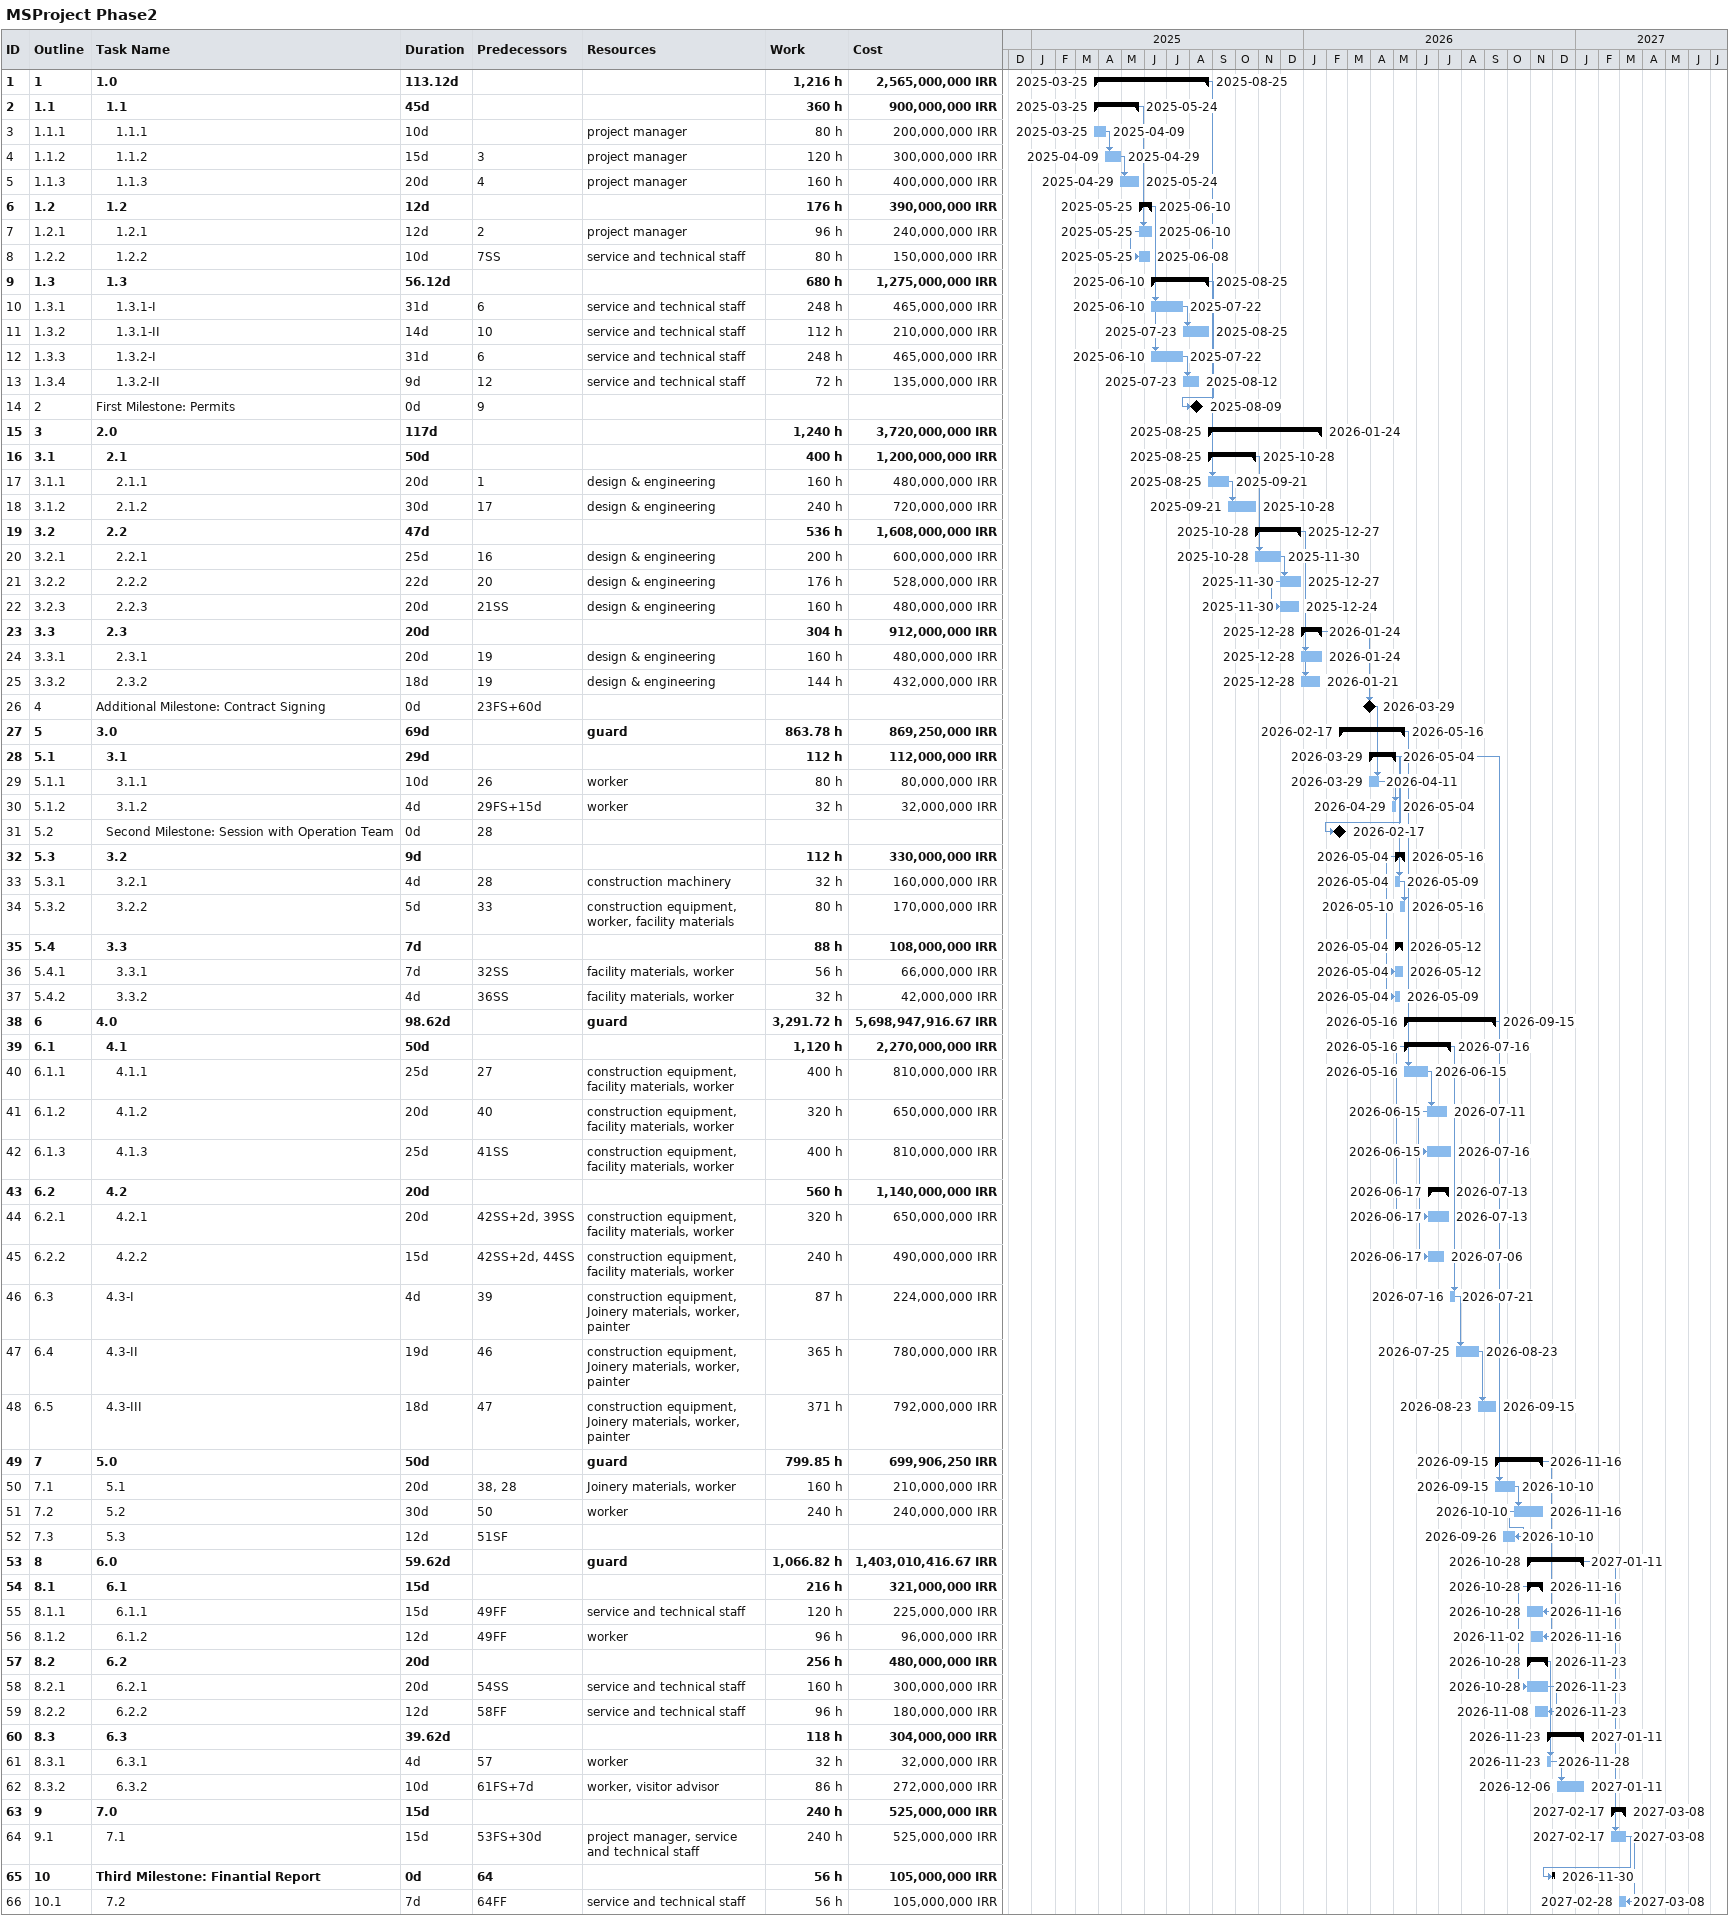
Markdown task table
MSProject Phase2

| ID | WBS | Task | Duration | Start | Finish | Predecessors | Resources | Work (h) | Cost (IRR) |
|---|---|---|---|---|---|---|---|---|---|
| 1 | 1 | **1.0** | 113.12d | 2025-03-25 | 2025-08-25 |  |  | 1216 | 2565000000 |
| 2 | 1.1 | **1.1** | 45d | 2025-03-25 | 2025-05-24 |  |  | 360 | 900000000 |
| 3 | 1.1.1 | 1.1.1 | 10d | 2025-03-25 | 2025-04-09 |  | project manager | 80 | 200000000 |
| 4 | 1.1.2 | 1.1.2 | 15d | 2025-04-09 | 2025-04-29 | 3 | project manager | 120 | 300000000 |
| 5 | 1.1.3 | 1.1.3 | 20d | 2025-04-29 | 2025-05-24 | 4 | project manager | 160 | 400000000 |
| 6 | 1.2 | **1.2** | 12d | 2025-05-25 | 2025-06-10 |  |  | 176 | 390000000 |
| 7 | 1.2.1 | 1.2.1 | 12d | 2025-05-25 | 2025-06-10 | 2 | project manager | 96 | 240000000 |
| 8 | 1.2.2 | 1.2.2 | 10d | 2025-05-25 | 2025-06-08 | 7SS | service and technical staff | 80 | 150000000 |
| 9 | 1.3 | **1.3** | 56.12d | 2025-06-10 | 2025-08-25 |  |  | 680 | 1275000000 |
| 10 | 1.3.1 | 1.3.1-I | 31d | 2025-06-10 | 2025-07-22 | 6 | service and technical staff | 248 | 465000000 |
| 11 | 1.3.2 | 1.3.1-II | 14d | 2025-07-23 | 2025-08-25 | 10 | service and technical staff | 112 | 210000000 |
| 12 | 1.3.3 | 1.3.2-I | 31d | 2025-06-10 | 2025-07-22 | 6 | service and technical staff | 248 | 465000000 |
| 13 | 1.3.4 | 1.3.2-II | 9d | 2025-07-23 | 2025-08-12 | 12 | service and technical staff | 72 | 135000000 |
| 14 | 2 | First Milestone: Permits | 0d | 2025-08-09 | 2025-08-09 | 9 |  |  |  |
| 15 | 3 | **2.0** | 117d | 2025-08-25 | 2026-01-24 |  |  | 1240 | 3720000000 |
| 16 | 3.1 | **2.1** | 50d | 2025-08-25 | 2025-10-28 |  |  | 400 | 1200000000 |
| 17 | 3.1.1 | 2.1.1 | 20d | 2025-08-25 | 2025-09-21 | 1 | design & engineering | 160 | 480000000 |
| 18 | 3.1.2 | 2.1.2 | 30d | 2025-09-21 | 2025-10-28 | 17 | design & engineering | 240 | 720000000 |
| 19 | 3.2 | **2.2** | 47d | 2025-10-28 | 2025-12-27 |  |  | 536 | 1608000000 |
| 20 | 3.2.1 | 2.2.1 | 25d | 2025-10-28 | 2025-11-30 | 16 | design & engineering | 200 | 600000000 |
| 21 | 3.2.2 | 2.2.2 | 22d | 2025-11-30 | 2025-12-27 | 20 | design & engineering | 176 | 528000000 |
| 22 | 3.2.3 | 2.2.3 | 20d | 2025-11-30 | 2025-12-24 | 21SS | design & engineering | 160 | 480000000 |
| 23 | 3.3 | **2.3** | 20d | 2025-12-28 | 2026-01-24 |  |  | 304 | 912000000 |
| 24 | 3.3.1 | 2.3.1 | 20d | 2025-12-28 | 2026-01-24 | 19 | design & engineering | 160 | 480000000 |
| 25 | 3.3.2 | 2.3.2 | 18d | 2025-12-28 | 2026-01-21 | 19 | design & engineering | 144 | 432000000 |
| 26 | 4 | Additional Milestone: Contract Signing | 0d | 2026-03-29 | 2026-03-29 | 23FS+60d |  |  |  |
| 27 | 5 | **3.0** | 69d | 2026-02-17 | 2026-05-16 |  | guard | 863.78 | 869250000 |
| 28 | 5.1 | **3.1** | 29d | 2026-03-29 | 2026-05-04 |  |  | 112 | 112000000 |
| 29 | 5.1.1 | 3.1.1 | 10d | 2026-03-29 | 2026-04-11 | 26 | worker | 80 | 80000000 |
| 30 | 5.1.2 | 3.1.2 | 4d | 2026-04-29 | 2026-05-04 | 29FS+15d | worker | 32 | 32000000 |
| 31 | 5.2 | Second Milestone: Session with Operation Team | 0d | 2026-02-17 | 2026-02-17 | 28 |  |  |  |
| 32 | 5.3 | **3.2** | 9d | 2026-05-04 | 2026-05-16 |  |  | 112 | 330000000 |
| 33 | 5.3.1 | 3.2.1 | 4d | 2026-05-04 | 2026-05-09 | 28 | construction machinery | 32 | 160000000 |
| 34 | 5.3.2 | 3.2.2 | 5d | 2026-05-10 | 2026-05-16 | 33 | construction equipment, worker, facility materials | 80 | 170000000 |
| 35 | 5.4 | **3.3** | 7d | 2026-05-04 | 2026-05-12 |  |  | 88 | 108000000 |
| 36 | 5.4.1 | 3.3.1 | 7d | 2026-05-04 | 2026-05-12 | 32SS | facility materials, worker | 56 | 66000000 |
| 37 | 5.4.2 | 3.3.2 | 4d | 2026-05-04 | 2026-05-09 | 36SS | facility materials, worker | 32 | 42000000 |
| 38 | 6 | **4.0** | 98.62d | 2026-05-16 | 2026-09-15 |  | guard | 3291.72 | 5698947916.67 |
| 39 | 6.1 | **4.1** | 50d | 2026-05-16 | 2026-07-16 |  |  | 1120 | 2270000000 |
| 40 | 6.1.1 | 4.1.1 | 25d | 2026-05-16 | 2026-06-15 | 27 | construction equipment, facility materials, worker | 400 | 810000000 |
| 41 | 6.1.2 | 4.1.2 | 20d | 2026-06-15 | 2026-07-11 | 40 | construction equipment, facility materials, worker | 320 | 650000000 |
| 42 | 6.1.3 | 4.1.3 | 25d | 2026-06-15 | 2026-07-16 | 41SS | construction equipment, facility materials, worker | 400 | 810000000 |
| 43 | 6.2 | **4.2** | 20d | 2026-06-17 | 2026-07-13 |  |  | 560 | 1140000000 |
| 44 | 6.2.1 | 4.2.1 | 20d | 2026-06-17 | 2026-07-13 | 42SS+2d, 39SS | construction equipment, facility materials, worker | 320 | 650000000 |
| 45 | 6.2.2 | 4.2.2 | 15d | 2026-06-17 | 2026-07-06 | 42SS+2d, 44SS | construction equipment, facility materials, worker | 240 | 490000000 |
| 46 | 6.3 | 4.3-I | 4d | 2026-07-16 | 2026-07-21 | 39 | construction equipment, Joinery materials, worker, painter | 87 | 224000000 |
| 47 | 6.4 | 4.3-II | 19d | 2026-07-25 | 2026-08-23 | 46 | construction equipment, Joinery materials, worker, painter | 365 | 780000000 |
| 48 | 6.5 | 4.3-III | 18d | 2026-08-23 | 2026-09-15 | 47 | construction equipment, Joinery materials, worker, painter | 371 | 792000000 |
| 49 | 7 | **5.0** | 50d | 2026-09-15 | 2026-11-16 |  | guard | 799.85 | 699906250 |
| 50 | 7.1 | 5.1 | 20d | 2026-09-15 | 2026-10-10 | 38, 28 | Joinery materials, worker | 160 | 210000000 |
| 51 | 7.2 | 5.2 | 30d | 2026-10-10 | 2026-11-16 | 50 | worker | 240 | 240000000 |
| 52 | 7.3 | 5.3 | 12d | 2026-09-26 | 2026-10-10 | 51SF |  |  |  |
| 53 | 8 | **6.0** | 59.62d | 2026-10-28 | 2027-01-11 |  | guard | 1066.82 | 1403010416.67 |
| 54 | 8.1 | **6.1** | 15d | 2026-10-28 | 2026-11-16 |  |  | 216 | 321000000 |
| 55 | 8.1.1 | 6.1.1 | 15d | 2026-10-28 | 2026-11-16 | 49FF | service and technical staff | 120 | 225000000 |
| 56 | 8.1.2 | 6.1.2 | 12d | 2026-11-02 | 2026-11-16 | 49FF | worker | 96 | 96000000 |
| 57 | 8.2 | **6.2** | 20d | 2026-10-28 | 2026-11-23 |  |  | 256 | 480000000 |
| 58 | 8.2.1 | 6.2.1 | 20d | 2026-10-28 | 2026-11-23 | 54SS | service and technical staff | 160 | 300000000 |
| 59 | 8.2.2 | 6.2.2 | 12d | 2026-11-08 | 2026-11-23 | 58FF | service and technical staff | 96 | 180000000 |
| 60 | 8.3 | **6.3** | 39.62d | 2026-11-23 | 2027-01-11 |  |  | 118 | 304000000 |
| 61 | 8.3.1 | 6.3.1 | 4d | 2026-11-23 | 2026-11-28 | 57 | worker | 32 | 32000000 |
| 62 | 8.3.2 | 6.3.2 | 10d | 2026-12-06 | 2027-01-11 | 61FS+7d | worker, visitor advisor | 86 | 272000000 |
| 63 | 9 | **7.0** | 15d | 2027-02-17 | 2027-03-08 |  |  | 240 | 525000000 |
| 64 | 9.1 | 7.1 | 15d | 2027-02-17 | 2027-03-08 | 53FS+30d | project manager, service and technical staff | 240 | 525000000 |
| 65 | 10 | **Third Milestone: Finantial Report** | 0d | 2026-11-30 | 2026-11-30 | 64 |  | 56 | 105000000 |
| 66 | 10.1 | 7.2 | 7d | 2027-02-28 | 2027-03-08 | 64FF | service and technical staff | 56 | 105000000 |
